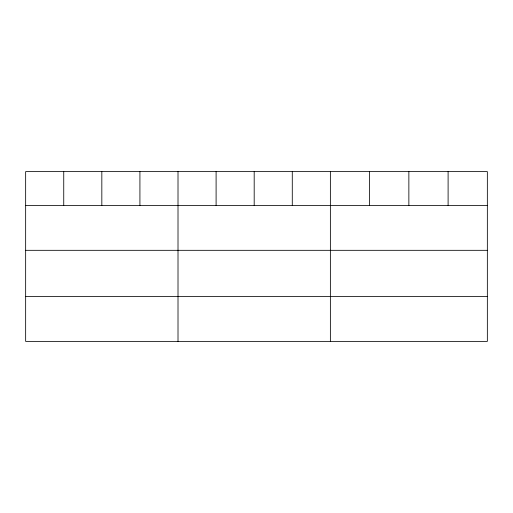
<?xml version="1.0" encoding="UTF-8"?>
<svg xmlns="http://www.w3.org/2000/svg" width="513" height="513" viewBox="0 0 513 513"><rect width="100%" height="100%" fill="white"/><g stroke="black" fill="none" stroke-linecap="round" stroke-linejoin="round"><path stroke-width="0.77" d="M487.35 205.463L487.35 341.382L25.65 341.382L25.65 171.618L487.35 171.618L487.35 205.463L25.65 205.463M25.65 250.318L487.35 250.318M25.65 296.527L487.35 296.527M448.105 171.618L448.105 205.463M408.861 171.618L408.861 205.463M369.616 171.618L369.616 205.463M330.372 171.618L330.372 341.382M292.282 171.618L292.282 205.463M254.191 171.618L254.191 205.463M216.101 171.618L216.101 205.463M178.011 171.618L178.011 341.382M139.921 171.618L139.921 205.463M101.831 171.618L101.831 205.463M63.74 171.618L63.74 205.463"/></g></svg>
